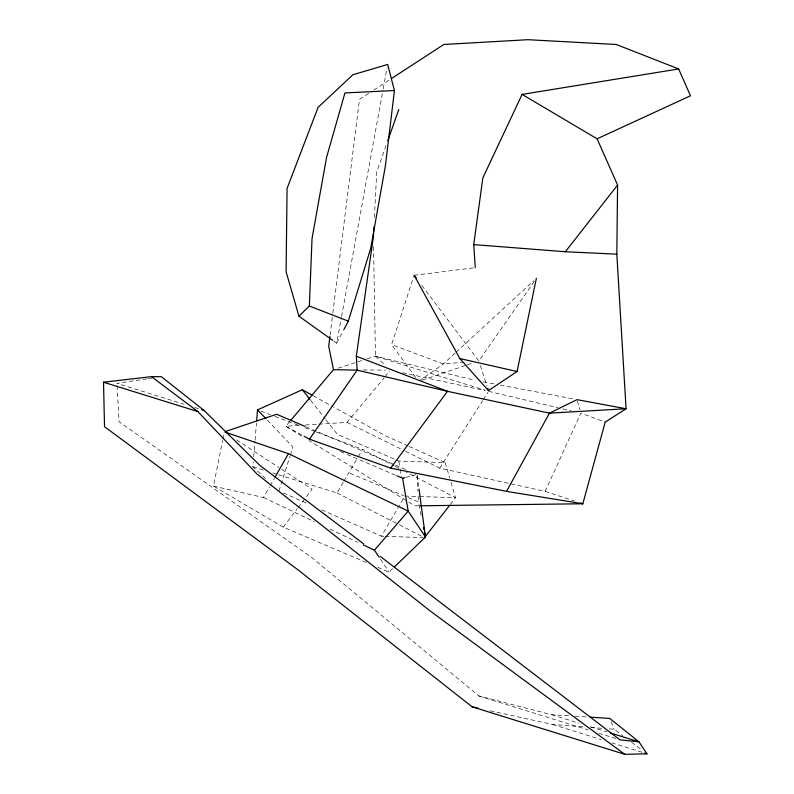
<?xml version="1.0" encoding="UTF-8"?>
<svg xmlns="http://www.w3.org/2000/svg" width="794" height="794" viewBox="0 0 794 794"><rect width="100%" height="100%" fill="white"/><g stroke="black" fill="none" stroke-linecap="round" stroke-linejoin="round"><path stroke-width="0.6" stroke-dasharray="3.97 2.98" d="M374.401 217.288L376.723 172.01L386.112 145.401M265.464 478.464L252.899 466.773L253.296 461.929M253.683 457.086L254.973 441.355M255.073 440.144L256.462 423.192M330.076 335.237L332.686 314.355M332.835 313.124L359.493 99.369L368.753 93.345M333.708 341.053L336.686 343.187L341.36 317.62M341.579 316.409L382.996 90.01M383.214 88.789L387.006 68.095M366.312 562.45L283.23 527.147L213.507 486.117L222.628 440.313M222.866 439.112L224.305 431.876M278.932 490.99L290.009 456.312M290.376 455.161L292.966 447.072L266.824 419.609M415.649 377.418L391.571 344.606L413.753 276.451M405.516 451.26L439.717 468.132L545.141 491.377L580.861 413.138L605.197 422.13M336.686 343.187L343.326 330.592M213.507 486.117L263.459 497.51L269.543 486.811M270.159 485.739L274.416 478.256M321.749 509.877L381.448 536.218L404.186 497.094M278.605 474.772L337.033 492.935L343.256 482.315M343.881 481.253L357.568 457.9M358.193 456.838L362.55 449.404L394.29 465.889M439.717 468.132L482.653 400.662M483.318 399.63L487.943 392.355M534.273 281.294L478.832 360.952L420.83 284.133M283.23 527.147L297.293 508.636M298.038 507.664L312.102 489.154L280.084 468.262M450.258 504.557L455.567 497.739L450.009 479.01M318.87 424.175L347.047 422.398L384.217 377.755M385.011 376.803L389.755 371.106M289.77 421.545L285.8 426.259L302.593 436.611M377.686 567.283L389.07 572.127L392.623 568.693M455.2 353.042L443.35 363.96L419.56 380.693M456.113 352.199L533.637 280.788M373.895 89.99L390.35 79.281M422.041 380.217L466.078 365.28M467.239 364.883L471.874 363.315M338.145 368.158L362.62 360.307M367.285 358.819L375.443 356.198L474.752 380.227M405.962 477.343L415.907 474.633M146.94 378.847L116.976 383.363L184.099 404.245M148.141 378.669L151.733 378.123M414.131 275.27L474.028 267.816M464.143 362.203L443.35 363.96L391.571 344.606M299.278 425.405L285.8 426.259L303.03 435.658M305.402 425.018L317.65 424.244M418.577 505.798L414.875 505.847L308.886 440.491M363.255 369.915L385.576 370.113M325.907 419.748L337.311 434.268L398.796 461.076L445.146 462.624L449.662 477.839M404.801 496.042L418.418 496.498M419.659 496.538L455.567 497.739L406.329 472.152M381.448 536.218L383.909 536.297M385.14 536.337L423.222 537.617M117.115 385.834L119.06 421.713L311.804 557.547L478.941 695.971L551.83 714.749L570.31 715.91M575.233 716.218L587.55 717.002M490.146 710.769L552.674 724.485L584.652 726.967M590.796 727.443L601.862 728.306M609.246 728.872L614.169 729.259L622.853 735.76M483.278 381.845L495.446 384.157M500.319 385.08L573.377 398.955M402.647 372.773L484.965 390.539M488.598 391.323L558.093 407.759M562.886 408.89L571.273 410.875M373.557 246.716L375.443 356.198L485.065 390.221M194.699 407.54L200.584 409.376M252.899 466.773L263.409 470.048M272.759 472.956L277.434 474.405M551.83 714.749L578.915 723.175M590.686 726.838L607.172 731.969M478.941 695.971L588.215 729.964M598.785 733.259L616.412 738.738M552.674 724.485L601.018 739.532M611.628 742.827L642.286 752.365M545.141 491.377L574.588 501.054M261.008 411.173L270.238 414.647M274.853 416.384L299.09 425.515M304.856 427.678L315.238 431.589M316.399 432.025L362.55 449.404M349.965 473.274L403.58 495.694M408.146 497.6L418.408 501.897L421.326 516.428M306.107 426.854L394.38 464.649M395.511 465.125L405.694 469.492M340.318 451.528L345.986 453.96M347.117 454.446L395.839 475.338M283.438 492.975L308.221 503.912M408.096 445.98L385.636 435.886L333.718 407.114M409.218 446.486L445.146 462.624M263.459 497.51L314.513 521.737M330.046 529.112L357.786 542.282M347.047 422.398L404.414 450.714M337.033 492.935L398.221 524.239M399.313 524.794L424.453 537.657M395.382 466.465L399.759 468.738M313.164 395.73L332.636 406.518M236.701 439.965L279.051 467.587M631.548 742.271L642.177 750.221M375.443 356.198L385.209 365.23M310.712 400.384L325.153 418.775M380.425 559.155L389.07 572.127M611.062 721.657L614.169 729.259M480.31 365.518L486.98 386.043M577.347 400.772L579.898 409.764M398.796 461.076L400.037 468.311M400.245 469.512L401.486 476.747M417.178 475.566L418.835 487.853M417.068 475.537L417.862 491.109M418.11 495.903L418.408 501.897"/><path stroke-width="1.19" d="M419.818 505.788L582.836 503.763L605.197 422.13L626.079 408.761L616.819 254.169L617.593 185.081L597.108 138.811L522.095 94.397L482.851 177.856L473.73 244.612L475.259 267.667M332.706 340.338L298.931 316.191L309.352 305.998L312.042 238.458L326.562 157.411L344.953 92.948L394.429 90.536L385.388 165.986L370.669 248.512L348.318 321.153L343.881 329.55M373.895 227.084L373.388 236.87L356.327 356.198L357.161 370.153L309.491 439.181L304.112 436.243M256.661 420.77L257.544 409.873L302.345 389.735L312.082 395.124M329.927 336.467L328.696 346.293L333.48 369.647L290.564 420.602M416.364 278.228L414.131 275.27L459.845 358.56L488.459 390.608L517.073 371.503L536.377 278.267M387.75 140.776L398.777 109.532M309.491 439.181L390.648 468.132L506.542 491.377L549.458 413.138L577.03 399.65L626.079 408.761L549.458 413.138L447.508 391.323L357.161 370.153L333.48 369.647M275.022 477.184L288.411 453.642L408.185 511.108L425.465 537.012L394.4 566.985M390.648 468.132L447.508 391.323L356.327 356.198M424.453 537.657L449.493 505.53M473.73 244.612L565.338 251.738L617.593 185.081M379.095 557.16L374.431 550.182L408.185 511.108L402.637 478.246L396.97 475.824M391.373 78.616L443.826 44.474L527.99 39.7L616.293 44.494L678.662 68.959L690.472 95.786L597.108 138.811M225.476 431.489L276.679 414.26L304.965 426.368M402.637 478.246L404.851 477.651M522.095 94.397L678.662 68.959M590.021 717.151L609.732 718.401L638.971 741.854L647.001 753.834L624.739 754.3L472.112 706.809L297.958 569.814L104.52 426.686L103.528 382.212L151.465 376.644L161.321 376.684L204.118 410.478L260.055 465.582L363.622 543.85M565.338 251.738L616.819 254.169M506.542 491.377L582.836 503.763L580.474 502.989M472.112 706.809L478.127 708.129M459.845 358.56L517.073 371.503M201.765 409.744L204.118 410.478M103.528 382.212L197.855 411.56L257.147 474.167L430.169 610.953L624.739 754.3M610.705 733.061L638.971 741.854L619.935 739.839L380.386 556.515M644.639 753.099L647.001 753.834M225.476 432.273L288.411 453.642M309.352 305.998L348.318 321.153M363.334 544.912L374.431 550.182M151.465 376.644L197.855 411.56M257.544 409.873L265.98 418.726M302.345 389.735L309.948 399.412M487.724 388.326L488.459 390.608M298.931 316.191L286.098 271.806L287.071 188.406L318.106 107.359L352.893 74.765L387.671 64.453L394.429 90.536M423.52 527.325L424.006 529.747M424.492 532.169L425.465 537.012L419.004 489.084"/></g></svg>
